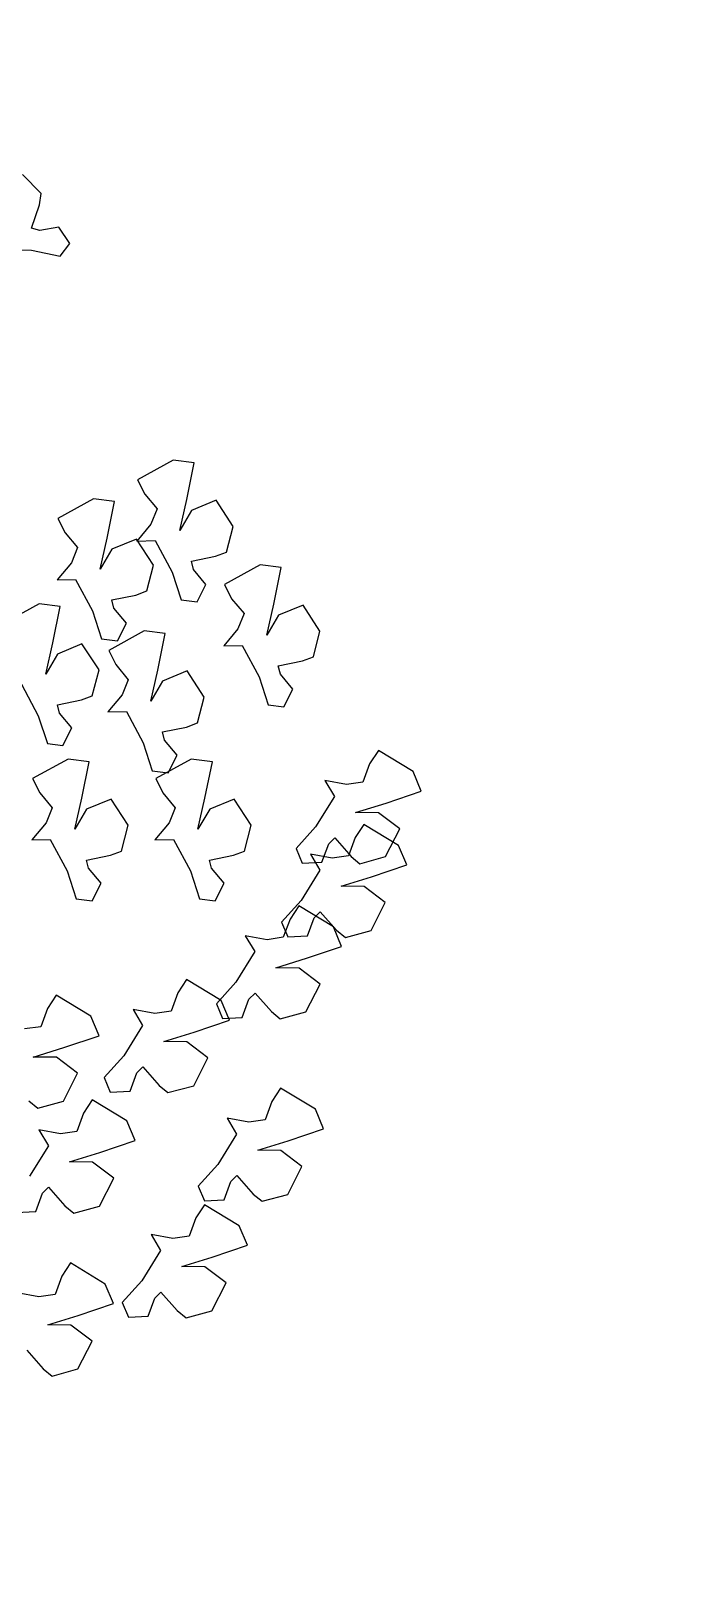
# Model space of a CAD drawing. Header units: inches. Extents: x 99023 to 109265, y 17199 to 18675.
# Drawn here: x 103470.89 to 103474.38, y 18079.6 to 18087.81 of the extents above; entities that cross this region are included whole.
import ezdxf

# ---------------------------------------------------------------- set-up
doc = ezdxf.new("R2010")
doc.units = ezdxf.units.IN
doc.layers.get('0').update_dxf_attribs({"color": 255})
doc.layers.add('HAT', color=8, linetype='Continuous')

# ---------------------------------------------------------------- blocks, each defined once
blk = doc.blocks.new('RTHTRHTRJ')
at = {"layer": 'HAT', "linetype": 'ByBlock'}
h = blk.add_hatch(dxfattribs=at)
h.set_pattern_fill('ANSI37', color=256, scale=15)
h.set_pattern_definition([(45, (-247990.6225, -54534.0869), (-1.325825215, 1.325825215), []), (135, (-247990.6225, -54534.0869), (-1.325825215, -1.325825215), [])])
h.paths.add_polyline_path([(103395.3441, 17979.4388), (103410.3441, 17979.4388), (103410.3441, 17988.4388), (103395.3441, 17988.4388)])
edge = h.paths.add_edge_path()
edge.add_arc((103590.3441, 18066.4388), 6, 0, 360)
edge = h.paths.add_edge_path()
edge.add_arc((103434.3441, 18066.4388), 6, 0, 360)
edge = h.paths.add_edge_path()
edge.add_arc((103590.3441, 18175.9388), 6, 0, 360)
edge = h.paths.add_edge_path()
edge.add_arc((103434.3441, 18175.9388), 6, 0, 360)
edge = h.paths.add_edge_path()
edge.add_arc((103962.3441, 17926.6054), 6, 0, 360)
edge = h.paths.add_edge_path()
edge.add_arc((103962.3441, 17769.4388), 6, 0, 360)
edge = h.paths.add_edge_path()
edge.add_arc((103737.559, 17769.4388), 6, 0, 360)
edge = h.paths.add_edge_path()
edge.add_arc((103879.8441, 17851.9388), 6, 0, 360)
edge = h.paths.add_edge_path()
edge.add_arc((103756.8826, 17851.9388), 6, 0, 360)
edge = h.paths.add_edge_path()
edge.add_arc((103657.8441, 17851.9388), 6, 0, 360)
h.paths.add_polyline_path([(103884.3441, 17979.4388), (103866.3441, 17979.4388), (103866.3441, 17988.4388), (103884.3441, 17988.4388)])
h.paths.add_polyline_path([(103743.3826, 17979.4388), (103761.3826, 17979.4388), (103761.3826, 17988.4388), (103743.3826, 17988.4388)])
h.paths.add_polyline_path([(103578.3441, 17979.4388), (103593.3441, 17979.4388), (103593.3441, 17988.4388), (103578.3441, 17988.4388)])
h.paths.add_polyline_path([(103395.3441, 17847.4388), (103410.3441, 17847.4388), (103410.3441, 17856.4388), (103395.3441, 17856.4388)])
h.paths.add_polyline_path([(103578.3441, 17862.4388), (103578.3441, 17847.4388), (103587.3441, 17847.4388), (103587.3441, 17862.4388)])
h.paths.add_polyline_path([(103875.3441, 18261.4388), (103875.3441, 18243.4388), (103884.3441, 18243.4388), (103884.3441, 18261.4388)])
h.paths.add_polyline_path([(103752.3826, 18261.4388), (103752.3826, 18243.4388), (103761.3826, 18243.4388), (103761.3826, 18261.4388)])
h.paths.add_polyline_path([(103578.3441, 18258.4388), (103578.3441, 18243.4388), (103587.3441, 18243.4388), (103587.3441, 18258.4388)])
h.paths.add_polyline_path([(103494.3441, 18258.4388), (103494.3441, 18243.4388), (103503.3441, 18243.4388), (103503.3441, 18258.4388)])
h.paths.add_polyline_path([(103311.3441, 18258.4388), (103311.3441, 18243.4388), (103320.3441, 18243.4388), (103320.3441, 18258.4388)])
h.paths.add_polyline_path([(103197.3441, 18171.4388), (103215.3441, 18171.4388), (103215.3441, 18180.4388), (103197.3441, 18180.4388)])
h.paths.add_polyline_path([(103206.3441, 18006.4388), (103206.3441, 17991.4388), (103215.3441, 17991.4388), (103215.3441, 18006.4388)])
h.paths.add_polyline_path([(103206.3441, 17862.4388), (103206.3441, 17847.4388), (103215.3441, 17847.4388), (103215.3441, 17862.4388)])
h.paths.add_polyline_path([(103020.3441, 17862.4388), (103020.3441, 17847.4388), (103029.3441, 17847.4388), (103029.3441, 17862.4388)])
h.paths.add_polyline_path([(103020.3441, 18006.4388), (103020.3441, 17991.4388), (103029.3441, 17991.4388), (103029.3441, 18006.4388)])
h.paths.add_polyline_path([(103020.3441, 18189.4388), (103020.3441, 18171.4388), (103029.3441, 18171.4388), (103029.3441, 18189.4388)])
h.paths.add_polyline_path([(103020.3441, 18414.4388), (103020.3441, 18399.4388), (103029.3441, 18399.4388), (103029.3441, 18414.4388)])
h.paths.add_polyline_path([(103311.3441, 18405.4388), (103326.3441, 18405.4388), (103326.3441, 18414.4388), (103311.3441, 18414.4388)])
h.paths.add_polyline_path([(103200.3441, 18405.4388), (103215.3441, 18405.4388), (103215.3441, 18414.4388), (103200.3441, 18414.4388)])
h.paths.add_polyline_path([(103488.3441, 18405.4388), (103503.3441, 18405.4388), (103503.3441, 18414.4388), (103488.3441, 18414.4388)])
h.paths.add_polyline_path([(103578.3441, 18405.4388), (103593.3441, 18405.4388), (103593.3441, 18414.4388), (103578.3441, 18414.4388)])
h.paths.add_polyline_path([(103869.3441, 18405.4388), (103884.3441, 18405.4388), (103884.3441, 18414.4388), (103869.3441, 18414.4388)])
h.paths.add_polyline_path([(103746.3826, 18405.4388), (103761.3826, 18405.4388), (103761.3826, 18414.4388), (103746.3826, 18414.4388)])
blk = doc.blocks.new('z_75')
at = {"color": 16, "linetype": 'Continuous'}
for p, q in [((243.8, 415.6), (231, 428.3)), ((242.5, 407.9), (243.8, 415.6)), ((237.2, 392), (242.5, 407.9)), ((242.8, 390.5), (237.2, 392)), ((255.8, 392.7), (242.8, 390.5)), ((263.1, 381.5), (255.8, 392.7)), ((213, 377.8), (237.2, 377)), ((256.6, 373), (263.1, 381.5)), ((237.2, 377), (256.6, 373)), ((333.2, 234.7), (309.1, 221.4)), ((347.5, 232.9), (333.2, 234.7)), ((342.5, 208.1), (347.5, 232.9)), ((309.1, 221.4), (314, 211.7)), ((314, 211.7), (322.4, 201.6)), ((279.2, 208.4), (255.1, 195.1)), ((293.5, 206.6), (279.2, 208.4)), ((288.5, 181.8), (293.5, 206.6)), ((322.4, 201.6), (318.2, 191.3)), ((337.8, 187), (342.5, 208.1)), ((345.7, 200.5), (337.8, 187)), ((362.3, 207.5), (345.7, 200.5)), ((373.9, 189.7), (362.3, 207.5)), ((255.1, 195.1), (260, 185.5)), ((318.2, 191.3), (308.6, 179.8)), ((369.3, 172.2), (373.9, 189.7)), ((260, 185.5), (268.4, 175.4)), ((283.8, 160.7), (288.5, 181.8)), ((308.3, 181.2), (291.7, 174.3)), ((319.9, 163.5), (308.3, 181.2)), ((308.6, 179.8), (321.1, 180.1)), ((321.1, 180.1), (332.6, 158.7)), ((268.4, 175.4), (264.2, 165)), ((291.7, 174.3), (283.8, 160.7)), ((345.6, 166.2), (362, 169.5)), ((362, 169.5), (369.3, 172.2)), ((264.2, 165), (254.6, 153.5)), ((315.3, 146), (319.9, 163.5)), ((332.6, 158.7), (338.7, 139.9)), ((347, 160.5), (345.6, 166.2)), ((355.5, 150.4), (347, 160.5)), ((392.2, 163.6), (368.1, 150.3)), ((406.5, 161.8), (392.2, 163.6)), ((401.5, 137.1), (406.5, 161.8)), ((254.6, 153.5), (267.1, 153.8)), ((267.1, 153.8), (278.6, 132.4)), ((349.4, 138.5), (355.5, 150.4)), ((368.1, 150.3), (372.9, 140.7)), ((242.4, 137.3), (218.2, 124)), ((256.6, 135.5), (242.4, 137.3)), ((291.6, 139.9), (307.9, 143.2)), ((293, 134.3), (291.6, 139.9)), ((307.9, 143.2), (315.3, 146)), ((338.7, 139.9), (349.4, 138.5)), ((372.9, 140.7), (381.4, 130.6)), ((396.7, 116), (401.5, 137.1)), ((421.3, 136.4), (404.7, 129.5)), ((432.8, 118.7), (421.3, 136.4)), ((251.7, 110.8), (256.6, 135.5)), ((278.6, 132.4), (284.7, 113.6)), ((301.5, 124.1), (293, 134.3)), ((381.4, 130.6), (377.2, 120.3)), ((404.7, 129.5), (396.7, 116)), ((313.6, 118.9), (289.5, 105.6)), ((295.4, 112.2), (301.5, 124.1)), ((327.9, 117.1), (313.6, 118.9)), ((322.9, 92.3), (327.9, 117.1)), ((377.2, 120.3), (367.5, 108.8)), ((428.3, 101.2), (432.8, 118.7)), ((246.9, 89.6), (251.7, 110.8)), ((271.4, 110.1), (254.8, 103.2)), ((283, 92.4), (271.4, 110.1)), ((284.7, 113.6), (295.4, 112.2)), ((289.5, 105.6), (294.3, 96)), ((367.5, 108.8), (380.1, 109)), ((380.1, 109), (391.5, 87.7)), ((254.8, 103.2), (246.9, 89.6)), ((294.3, 96), (302.8, 85.8)), ((404.5, 95.1), (420.9, 98.5)), ((406, 89.5), (404.5, 95.1)), ((420.9, 98.5), (428.3, 101.2)), ((278.4, 74.9), (283, 92.4)), ((302.8, 85.8), (298.6, 75.5)), ((318.1, 71.2), (322.9, 92.3)), ((326.1, 84.7), (318.1, 71.2)), ((342.7, 91.7), (326.1, 84.7)), ((354.2, 73.9), (342.7, 91.7)), ((391.5, 87.7), (397.7, 68.8)), ((414.4, 79.4), (406, 89.5)), ((230.3, 82.7), (241.7, 61.3)), ((271.1, 72.1), (278.4, 74.9)), ((298.6, 75.5), (289, 64)), ((349.7, 56.5), (354.2, 73.9)), ((408.4, 67.5), (414.4, 79.4)), ((254.7, 68.8), (271.1, 72.1)), ((256.2, 63.2), (254.7, 68.8)), ((264.6, 53.1), (256.2, 63.2)), ((289, 64), (301.5, 64.3)), ((301.5, 64.3), (313, 42.9)), ((397.7, 68.8), (408.4, 67.5)), ((241.7, 61.3), (247.9, 42.5)), ((258.5, 41.2), (264.6, 53.1)), ((326, 50.4), (342.3, 53.7)), ((342.3, 53.7), (349.7, 56.5)), ((247.9, 42.5), (258.5, 41.2)), ((313, 42.9), (319.1, 24.1)), ((327.4, 44.7), (326, 50.4)), ((335.9, 34.6), (327.4, 44.7)), ((262, 32), (237.9, 18.7)), ((276.3, 30.2), (262, 32)), ((345.5, 32), (321.4, 18.7)), ((329.8, 22.7), (335.9, 34.6)), ((359.8, 30.2), (345.5, 32)), ((472.4, 37.7), (466.5, 28.7)), ((496, 23.5), (472.4, 37.7)), ((271.3, 5.5), (276.3, 30.2)), ((319.1, 24.1), (329.8, 22.7)), ((354.8, 5.5), (359.8, 30.2)), ((466.5, 28.7), (461.9, 16.3)), ((501.5, 10.2), (496, 23.5)), ((237.9, 18.7), (242.8, 9.1)), ((321.4, 18.7), (326.3, 9.1)), ((450.9, 14.8), (436.1, 17.4)), ((436.1, 17.4), (442.6, 6.6)), ((461.9, 16.3), (450.9, 14.8)), ((242.8, 9.1), (251.2, -1)), ((266.6, -15.6), (271.3, 5.5)), ((291.1, 4.8), (274.5, -2.1)), ((302.7, -12.9), (291.1, 4.8)), ((326.3, 9.1), (334.7, -1)), ((350, -15.6), (354.8, 5.5)), ((374.6, 4.8), (358, -2.1)), ((386.1, -12.9), (374.6, 4.8)), ((442.6, 6.6), (429.8, -13.9)), ((456.9, -4.3), (477.6, 2.1)), ((477.6, 2.1), (501.5, 10.2)), ((251.2, -1), (247, -11.3)), ((274.5, -2.1), (266.6, -15.6)), ((334.7, -1), (330.5, -11.3)), ((358, -2.1), (350, -15.6)), ((472.6, -4.4), (456.9, -4.3)), ((486.9, -15.3), (472.6, -4.4)), ((247, -11.3), (237.4, -22.8)), ((298.1, -30.4), (302.7, -12.9)), ((330.5, -11.3), (320.9, -22.8)), ((381.6, -30.4), (386.1, -12.9)), ((429.8, -13.9), (416.6, -28.7)), ((462.6, -12.3), (456.7, -21.3)), ((486.1, -26.6), (462.6, -12.3)), ((477.3, -34.2), (486.9, -15.3)), ((237.4, -22.8), (249.9, -22.6)), ((249.9, -22.6), (261.4, -43.9)), ((290.8, -33.1), (298.1, -30.4)), ((320.9, -22.8), (333.4, -22.6)), ((333.4, -22.6), (344.9, -43.9)), ((374.2, -33.1), (381.6, -30.4)), ((416.6, -28.7), (420.8, -38.6)), ((434.1, -37.9), (438.7, -25.6)), ((438.7, -25.6), (442.8, -21.5)), ((442.8, -21.5), (453.9, -34)), ((456.7, -21.3), (452.1, -33.7)), ((491.7, -39.8), (486.1, -26.6)), ((274.4, -36.5), (290.8, -33.1)), ((275.8, -42.1), (274.4, -36.5)), ((357.9, -36.5), (374.2, -33.1)), ((359.3, -42.1), (357.9, -36.5)), ((420.8, -38.6), (434.1, -37.9)), ((441.1, -35.2), (426.3, -32.6)), ((426.3, -32.6), (432.8, -43.4)), ((452.1, -33.7), (441.1, -35.2)), ((453.9, -34), (459.9, -39)), ((459.9, -39), (477.3, -34.2)), ((467.8, -47.9), (491.7, -39.8)), ((261.4, -43.9), (267.5, -62.8)), ((284.3, -52.2), (275.8, -42.1)), ((278.2, -64.1), (284.3, -52.2)), ((344.9, -43.9), (351, -62.8)), ((367.8, -52.2), (359.3, -42.1)), ((361.7, -64.1), (367.8, -52.2)), ((432.8, -43.4), (420, -64)), ((447.1, -54.3), (467.8, -47.9)), ((267.5, -62.8), (278.2, -64.1)), ((351, -62.8), (361.7, -64.1)), ((462.8, -54.4), (447.1, -54.3)), ((477.1, -65.3), (462.8, -54.4)), ((420, -64), (406.8, -78.7)), ((418.4, -67.5), (412.5, -76.6)), ((441.9, -81.8), (418.4, -67.5)), ((428.8, -75.6), (433, -71.5)), ((433, -71.5), (444.1, -84)), ((467.5, -84.2), (477.1, -65.3)), ((406.8, -78.7), (411, -88.6)), ((412.5, -76.6), (407.9, -88.9)), ((424.3, -87.9), (428.8, -75.6)), ((447.5, -95.1), (441.9, -81.8)), ((396.9, -90.5), (382.1, -87.9)), ((382.1, -87.9), (388.6, -98.6)), ((407.9, -88.9), (396.9, -90.5)), ((411, -88.6), (424.3, -87.9)), ((444.1, -84), (450.1, -89)), ((450.1, -89), (467.5, -84.2)), ((388.6, -98.6), (375.8, -119.2)), ((402.9, -109.6), (423.6, -103.1)), ((423.6, -103.1), (447.5, -95.1)), ((418.6, -109.7), (402.9, -109.6)), ((432.9, -120.6), (418.6, -109.7)), ((342.2, -117.6), (336.3, -126.6)), ((365.8, -131.8), (342.2, -117.6)), ((375.8, -119.2), (362.6, -134)), ((423.3, -139.5), (432.9, -120.6)), ((253.8, -128.1), (247.9, -137.1)), ((277.4, -142.3), (253.8, -128.1)), ((336.3, -126.6), (331.8, -138.9)), ((362.6, -134), (366.8, -143.9)), ((371.4, -145.1), (365.8, -131.8)), ((380.1, -143.2), (384.6, -130.8)), ((384.6, -130.8), (388.8, -126.8)), ((388.8, -126.8), (399.9, -139.3)), ((247.9, -137.1), (243.4, -149.5)), ((283, -155.6), (277.4, -142.3)), ((320.7, -140.5), (306, -137.9)), ((306, -137.9), (312.5, -148.6)), ((331.8, -138.9), (320.7, -140.5)), ((347.4, -153.1), (371.4, -145.1)), ((366.8, -143.9), (380.1, -143.2)), ((399.9, -139.3), (405.9, -144.2)), ((405.9, -144.2), (423.3, -139.5)), ((243.4, -149.5), (232.4, -151)), ((259.1, -163.6), (283, -155.6)), ((312.5, -148.6), (299.7, -169.2)), ((326.8, -159.6), (347.4, -153.1)), ((238.4, -170.1), (259.1, -163.6)), ((342.5, -159.7), (326.8, -159.6)), ((356.8, -170.6), (342.5, -159.7)), ((254.1, -170.2), (238.4, -170.1)), ((268.4, -181.1), (254.1, -170.2)), ((299.7, -169.2), (286.4, -184)), ((308.5, -180.8), (312.6, -176.8)), ((312.6, -176.8), (323.7, -189.3)), ((347.2, -189.5), (356.8, -170.6)), ((258.8, -200), (268.4, -181.1)), ((286.4, -184), (290.6, -193.9)), ((304, -193.2), (308.5, -180.8)), ((290.6, -193.9), (304, -193.2)), ((323.7, -189.3), (329.7, -194.2)), ((329.7, -194.2), (347.2, -189.5)), ((406.1, -191.2), (400.2, -200.3)), ((429.7, -205.5), (406.1, -191.2)), ((235.3, -199.8), (241.4, -204.8)), ((241.4, -204.8), (258.8, -200)), ((272.4, -208.2), (267.9, -220.5)), ((278.3, -199.2), (272.4, -208.2)), ((301.9, -213.4), (278.3, -199.2)), ((400.2, -200.3), (395.6, -212.6)), ((435.2, -218.8), (429.7, -205.5)), ((256.9, -222.1), (242.1, -219.5)), ((242.1, -219.5), (248.6, -230.2)), ((307.5, -226.7), (301.9, -213.4)), ((384.6, -214.2), (369.8, -211.6)), ((369.8, -211.6), (376.3, -222.3)), ((395.6, -212.6), (384.6, -214.2)), ((411.3, -226.8), (435.2, -218.8)), ((248.6, -230.2), (235.8, -250.8)), ((267.9, -220.5), (256.9, -222.1)), ((283.6, -234.7), (307.5, -226.7)), ((376.3, -222.3), (363.5, -242.9)), ((390.6, -233.3), (411.3, -226.8)), ((262.9, -241.2), (283.6, -234.7)), ((406.3, -233.4), (390.6, -233.3)), ((420.6, -244.3), (406.3, -233.4)), ((278.6, -241.3), (262.9, -241.2)), ((292.9, -252.2), (278.6, -241.3)), ((363.5, -242.9), (350.3, -257.7)), ((372.4, -254.5), (376.5, -250.4)), ((376.5, -250.4), (387.6, -263)), ((411.1, -263.2), (420.6, -244.3)), ((244.6, -262.4), (248.8, -258.4)), ((248.8, -258.4), (259.8, -270.9)), ((283.3, -271.1), (292.9, -252.2)), ((350.3, -257.7), (354.5, -267.6)), ((367.8, -266.9), (372.4, -254.5)), ((240.1, -274.8), (244.6, -262.4)), ((259.8, -270.9), (265.9, -275.9)), ((265.9, -275.9), (283.3, -271.1)), ((354.5, -270.2), (348.6, -279.2)), ((354.5, -267.6), (367.8, -266.9)), ((378.1, -284.5), (354.5, -270.2)), ((387.6, -263), (393.6, -267.9)), ((393.6, -267.9), (411.1, -263.2)), ((226.7, -275.5), (240.1, -274.8)), ((348.6, -279.2), (344, -291.6)), ((333, -293.1), (318.3, -290.5)), ((318.3, -290.5), (324.7, -301.3)), ((344, -291.6), (333, -293.1)), ((383.7, -297.7), (378.1, -284.5)), ((324.7, -301.3), (312, -321.9)), ((359.7, -305.8), (383.7, -297.7)), ((263.6, -309.7), (257.7, -318.7)), ((287.2, -324), (263.6, -309.7)), ((339.1, -312.2), (359.7, -305.8)), ((354.7, -312.3), (339.1, -312.2)), ((369.1, -323.2), (354.7, -312.3)), ((257.7, -318.7), (253.2, -331.1)), ((292.8, -337.2), (287.2, -324)), ((312, -321.9), (298.7, -336.6)), ((359.5, -342.1), (369.1, -323.2)), ((242.2, -332.6), (227.4, -330)), ((253.2, -331.1), (242.2, -332.6)), ((316.2, -345.8), (320.8, -333.5)), ((320.8, -333.5), (324.9, -329.4)), ((324.9, -329.4), (336, -341.9)), ((248.2, -351.7), (268.9, -345.3)), ((268.9, -345.3), (292.8, -337.2)), ((298.7, -336.6), (302.9, -346.5)), ((336, -341.9), (342, -346.9)), ((342, -346.9), (359.5, -342.1)), ((263.9, -351.8), (248.2, -351.7)), ((278.2, -362.7), (263.9, -351.8)), ((302.9, -346.5), (316.2, -345.8)), ((268.6, -381.6), (278.2, -362.7)), ((234.1, -368.9), (245.1, -381.4)), ((245.1, -381.4), (251.2, -386.4)), ((251.2, -386.4), (268.6, -381.6))]:
    blk.add_line(p, q, dxfattribs=at)
blk = doc.blocks.new('FEWFEWFEWF')
at = {"layer": 'HAT', "linetype": 'ByBlock'}
h = blk.add_hatch(dxfattribs=at)
h.set_pattern_fill('ANSI37', color=256, scale=15)
h.set_pattern_definition([(45, (-245054.2629, -54534.0869), (-1.325825215, 1.325825215), []), (135, (-245054.2629, -54534.0869), (-1.325825215, -1.325825215), [])])
h.paths.add_polyline_path([(106331.70369, 17979.43877), (106346.70369, 17979.43877), (106346.70369, 17988.43877), (106331.70369, 17988.43877)])
edge = h.paths.add_edge_path()
edge.add_arc((106526.70369, 18066.43877), 6, 0, 360)
edge = h.paths.add_edge_path()
edge.add_arc((106370.70369, 18066.43877), 6, 0, 360)
edge = h.paths.add_edge_path()
edge.add_arc((106526.70369, 18175.93877), 6, 0, 360)
edge = h.paths.add_edge_path()
edge.add_arc((106370.70369, 18175.93877), 6, 0, 360)
edge = h.paths.add_edge_path()
edge.add_arc((106898.70369, 17926.60544), 6, 0, 360)
edge = h.paths.add_edge_path()
edge.add_arc((106898.70369, 17769.43877), 6, 0, 360)
edge = h.paths.add_edge_path()
edge.add_arc((106673.91863, 17769.43877), 6, 0, 360)
edge = h.paths.add_edge_path()
edge.add_arc((106816.20369, 17851.93877), 6, 0, 360)
edge = h.paths.add_edge_path()
edge.add_arc((106693.24221, 17851.93877), 6, 0, 360)
edge = h.paths.add_edge_path()
edge.add_arc((106594.20369, 17851.93877), 6, 0, 360)
h.paths.add_polyline_path([(106820.70369, 17979.43877), (106802.70369, 17979.43877), (106802.70369, 17988.43877), (106820.70369, 17988.43877)])
h.paths.add_polyline_path([(106679.74221, 17979.43877), (106697.74221, 17979.43877), (106697.74221, 17988.43877), (106679.74221, 17988.43877)])
h.paths.add_polyline_path([(106514.70369, 17979.43877), (106529.70369, 17979.43877), (106529.70369, 17988.43877), (106514.70369, 17988.43877)])
h.paths.add_polyline_path([(106331.70369, 17847.43877), (106346.70369, 17847.43877), (106346.70369, 17856.43877), (106331.70369, 17856.43877)])
h.paths.add_polyline_path([(106514.70369, 17862.43877), (106514.70369, 17847.43877), (106523.70369, 17847.43877), (106523.70369, 17862.43877)])
h.paths.add_polyline_path([(106811.70369, 18261.43877), (106811.70369, 18243.43877), (106820.70369, 18243.43877), (106820.70369, 18261.43877)])
h.paths.add_polyline_path([(106688.74221, 18261.43877), (106688.74221, 18243.43877), (106697.74221, 18243.43877), (106697.74221, 18261.43877)])
h.paths.add_polyline_path([(106514.70369, 18258.43877), (106514.70369, 18243.43877), (106523.70369, 18243.43877), (106523.70369, 18258.43877)])
h.paths.add_polyline_path([(106430.70369, 18258.43877), (106430.70369, 18243.43877), (106439.70369, 18243.43877), (106439.70369, 18258.43877)])
h.paths.add_polyline_path([(106247.70369, 18258.43877), (106247.70369, 18243.43877), (106256.70369, 18243.43877), (106256.70369, 18258.43877)])
h.paths.add_polyline_path([(106133.70369, 18171.43877), (106151.70369, 18171.43877), (106151.70369, 18180.43877), (106133.70369, 18180.43877)])
h.paths.add_polyline_path([(106142.70369, 18006.43877), (106142.70369, 17991.43877), (106151.70369, 17991.43877), (106151.70369, 18006.43877)])
h.paths.add_polyline_path([(106142.70369, 17862.43877), (106142.70369, 17847.43877), (106151.70369, 17847.43877), (106151.70369, 17862.43877)])
h.paths.add_polyline_path([(105956.70369, 17862.43877), (105956.70369, 17847.43877), (105965.70369, 17847.43877), (105965.70369, 17862.43877)])
h.paths.add_polyline_path([(105956.70369, 18006.43877), (105956.70369, 17991.43877), (105965.70369, 17991.43877), (105965.70369, 18006.43877)])
h.paths.add_polyline_path([(105956.70369, 18189.43877), (105956.70369, 18171.43877), (105965.70369, 18171.43877), (105965.70369, 18189.43877)])
h.paths.add_polyline_path([(105956.70369, 18414.43877), (105956.70369, 18399.43877), (105965.70369, 18399.43877), (105965.70369, 18414.43877)])
h.paths.add_polyline_path([(106247.70369, 18405.43877), (106262.70369, 18405.43877), (106262.70369, 18414.43877), (106247.70369, 18414.43877)])
h.paths.add_polyline_path([(106136.70369, 18405.43877), (106151.70369, 18405.43877), (106151.70369, 18414.43877), (106136.70369, 18414.43877)])
h.paths.add_polyline_path([(106424.70369, 18405.43877), (106439.70369, 18405.43877), (106439.70369, 18414.43877), (106424.70369, 18414.43877)])
h.paths.add_polyline_path([(106514.70369, 18405.43877), (106529.70369, 18405.43877), (106529.70369, 18414.43877), (106514.70369, 18414.43877)])
h.paths.add_polyline_path([(106805.70369, 18405.43877), (106820.70369, 18405.43877), (106820.70369, 18414.43877), (106805.70369, 18414.43877)])
h.paths.add_polyline_path([(106682.74221, 18405.43877), (106697.74221, 18405.43877), (106697.74221, 18414.43877), (106682.74221, 18414.43877)])
at = {"xscale": 0.00783911347027785, "yscale": 0.00783911347027785, "zscale": 0.00783911347027785}
blk.add_blockref('z_75', (106405.39038, 18083.69181), dxfattribs=at)

msp = doc.modelspace()

# ---------------------------------------------------------------- block references
at = {"color": 18, "lineweight": -2, "true_color": 0x000000}
for name, p in [('FEWFEWFEWF', (-2936.3595857, 0)), ('RTHTRHTRJ', (0, 0))]:
    msp.add_blockref(name, p, dxfattribs=at)

doc.saveas('drawing.dxf')
